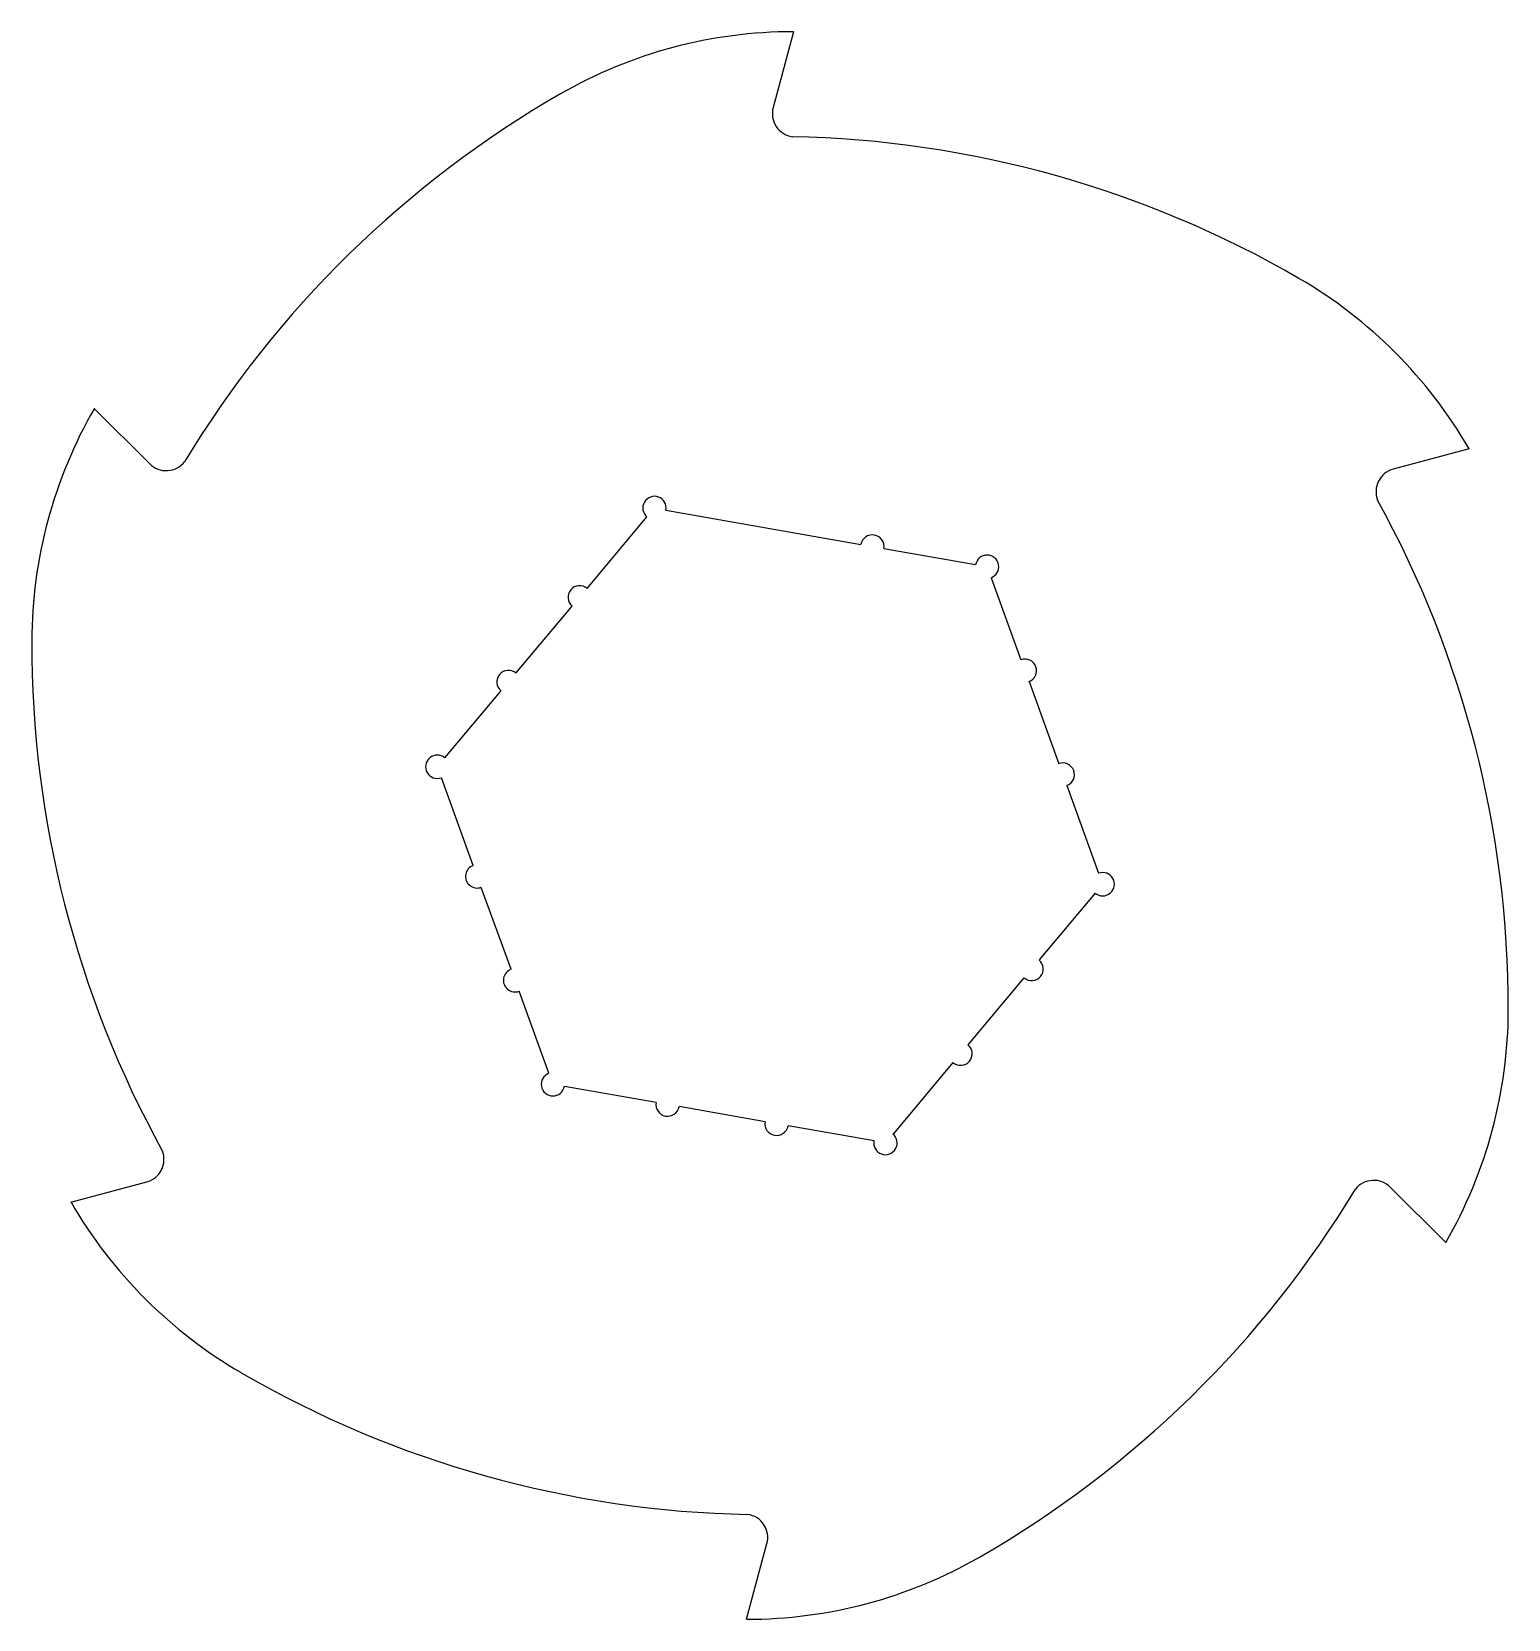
# Model space of a CAD drawing. Extents: x 299 to 426, y 278 to 414.
import ezdxf

# ---------------------------------------------------------------- set-up
doc = ezdxf.new("R2010")
doc.units = 0
doc.linetypes.add('SLD-CONTINUA', pattern=[0])
doc.layers.get('0').update_dxf_attribs({"linetype": 'CONTINUOUS'})

msp = doc.modelspace()

# ---------------------------------------------------------------- linework, layer by layer
at = {"color": 7, "linetype": 'SLD-CONTINUA'}
for p, q in [((364.68, 414.3), (362.94, 407.81)), ((304.82, 382.05), (309.57, 377.3)), ((422.54, 378.58), (416.05, 376.85)), ((347.02, 366.64), (352.14, 372.75)), ((353.77, 373.34), (370.47, 370.4)), ((372.43, 370.05), (380.29, 368.67)), ((381.62, 367.55), (384.17, 360.53)), ((340.93, 359.38), (345.73, 365.11)), ((334.84, 352.12), (339.64, 357.85)), ((384.86, 358.65), (387.41, 351.62)), ((337.26, 342.92), (334.54, 350.42)), ((388.1, 349.75), (390.82, 342.25)), ((340.51, 334.02), (337.95, 341.04)), ((390.52, 340.55), (385.72, 334.82)), ((384.43, 333.29), (379.63, 327.56)), ((343.75, 325.12), (341.19, 332.14)), ((378.34, 326.03), (373.22, 319.92)), ((352.93, 322.62), (345.07, 324)), ((362.26, 320.97), (354.9, 322.27)), ((371.59, 319.33), (364.23, 320.63)), ((302.82, 314.09), (309.31, 315.82)), ((420.54, 310.62), (415.79, 315.37)), ((360.68, 278.37), (362.42, 284.86))]:
    msp.add_line(p, q, dxfattribs=at)
for centre, radius, start, end in [((364.68, 374.3), 40, 90, 119.8795), ((389.59, 330.94), 90, 119.8795, 148.8717), ((364.88, 407.29), 2, 165, 261.4378), ((362.81, 315.33), 90, 59.8795, 88.8717), ((387.9, 358.58), 40, 30, 59.8795), ((339.47, 362.05), 40, 150, 179.8795), ((310.98, 378.72), 2, 225, 321.4378), ((416.57, 374.91), 2, 105, 201.4378), ((352.79, 373.52), 1, 350, 230), ((335.9, 330.73), 90, 359.8795, 28.8717), ((371.45, 370.22), 1, 350, 170), ((381.27, 368.49), 1, 290, 170), ((346.38, 365.87), 1, 50, 230), ((389.46, 361.94), 90, 179.8795, 208.8717), ((384.51, 359.59), 1, 290, 110), ((340.29, 358.62), 1, 50, 230), ((334.19, 351.36), 1, 50, 290), ((387.75, 350.69), 1, 290, 110), ((337.61, 341.98), 1, 110, 290), ((391.17, 341.31), 1, 230, 110), ((385.08, 334.05), 1, 230, 50), ((340.85, 333.08), 1, 110, 290), ((385.9, 330.62), 40, 330, 359.8795), ((378.99, 326.8), 1, 230, 50), ((344.09, 324.18), 1, 110, 350), ((353.91, 322.44), 1, 170, 350), ((363.24, 320.8), 1, 170, 350), ((372.57, 319.15), 1, 170, 50), ((308.79, 317.75), 2, 285, 21.4378), ((414.38, 313.95), 2, 45, 141.4378), ((337.47, 334.09), 40, 210, 239.8795), ((335.77, 361.73), 90, 299.8795, 328.8717), ((362.56, 377.33), 90, 239.8795, 268.8717), ((360.49, 285.37), 2, 345, 81.4378), ((360.68, 318.37), 40, 270, 299.8795)]:
    msp.add_arc(centre, radius, start, end, dxfattribs=at)

doc.saveas('drawing.dxf')
